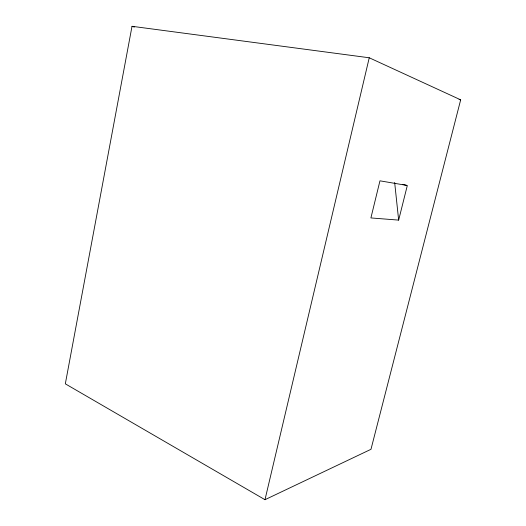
<?xml version="1.0" encoding="UTF-8"?>
<svg xmlns="http://www.w3.org/2000/svg" width="526" height="526" viewBox="0 0 526 526"><rect width="100%" height="100%" fill="white"/><g stroke="black" fill="none" stroke-linecap="round" stroke-linejoin="round"><path stroke-width="0.79" d="M132.019 26.3L65.323 383.835L264.992 499.7L370.981 449.303L460.677 99.828L369.245 57.775L132.019 26.3L134.34 27.096M264.992 499.7L369.245 57.775M398.655 220.111L407.315 185.5L379.963 180.826L370.902 217.935L398.655 220.111L394.658 182.483M459.06 99.572L460.677 99.828M402.568 184.37L406.519 185.31"/></g></svg>
